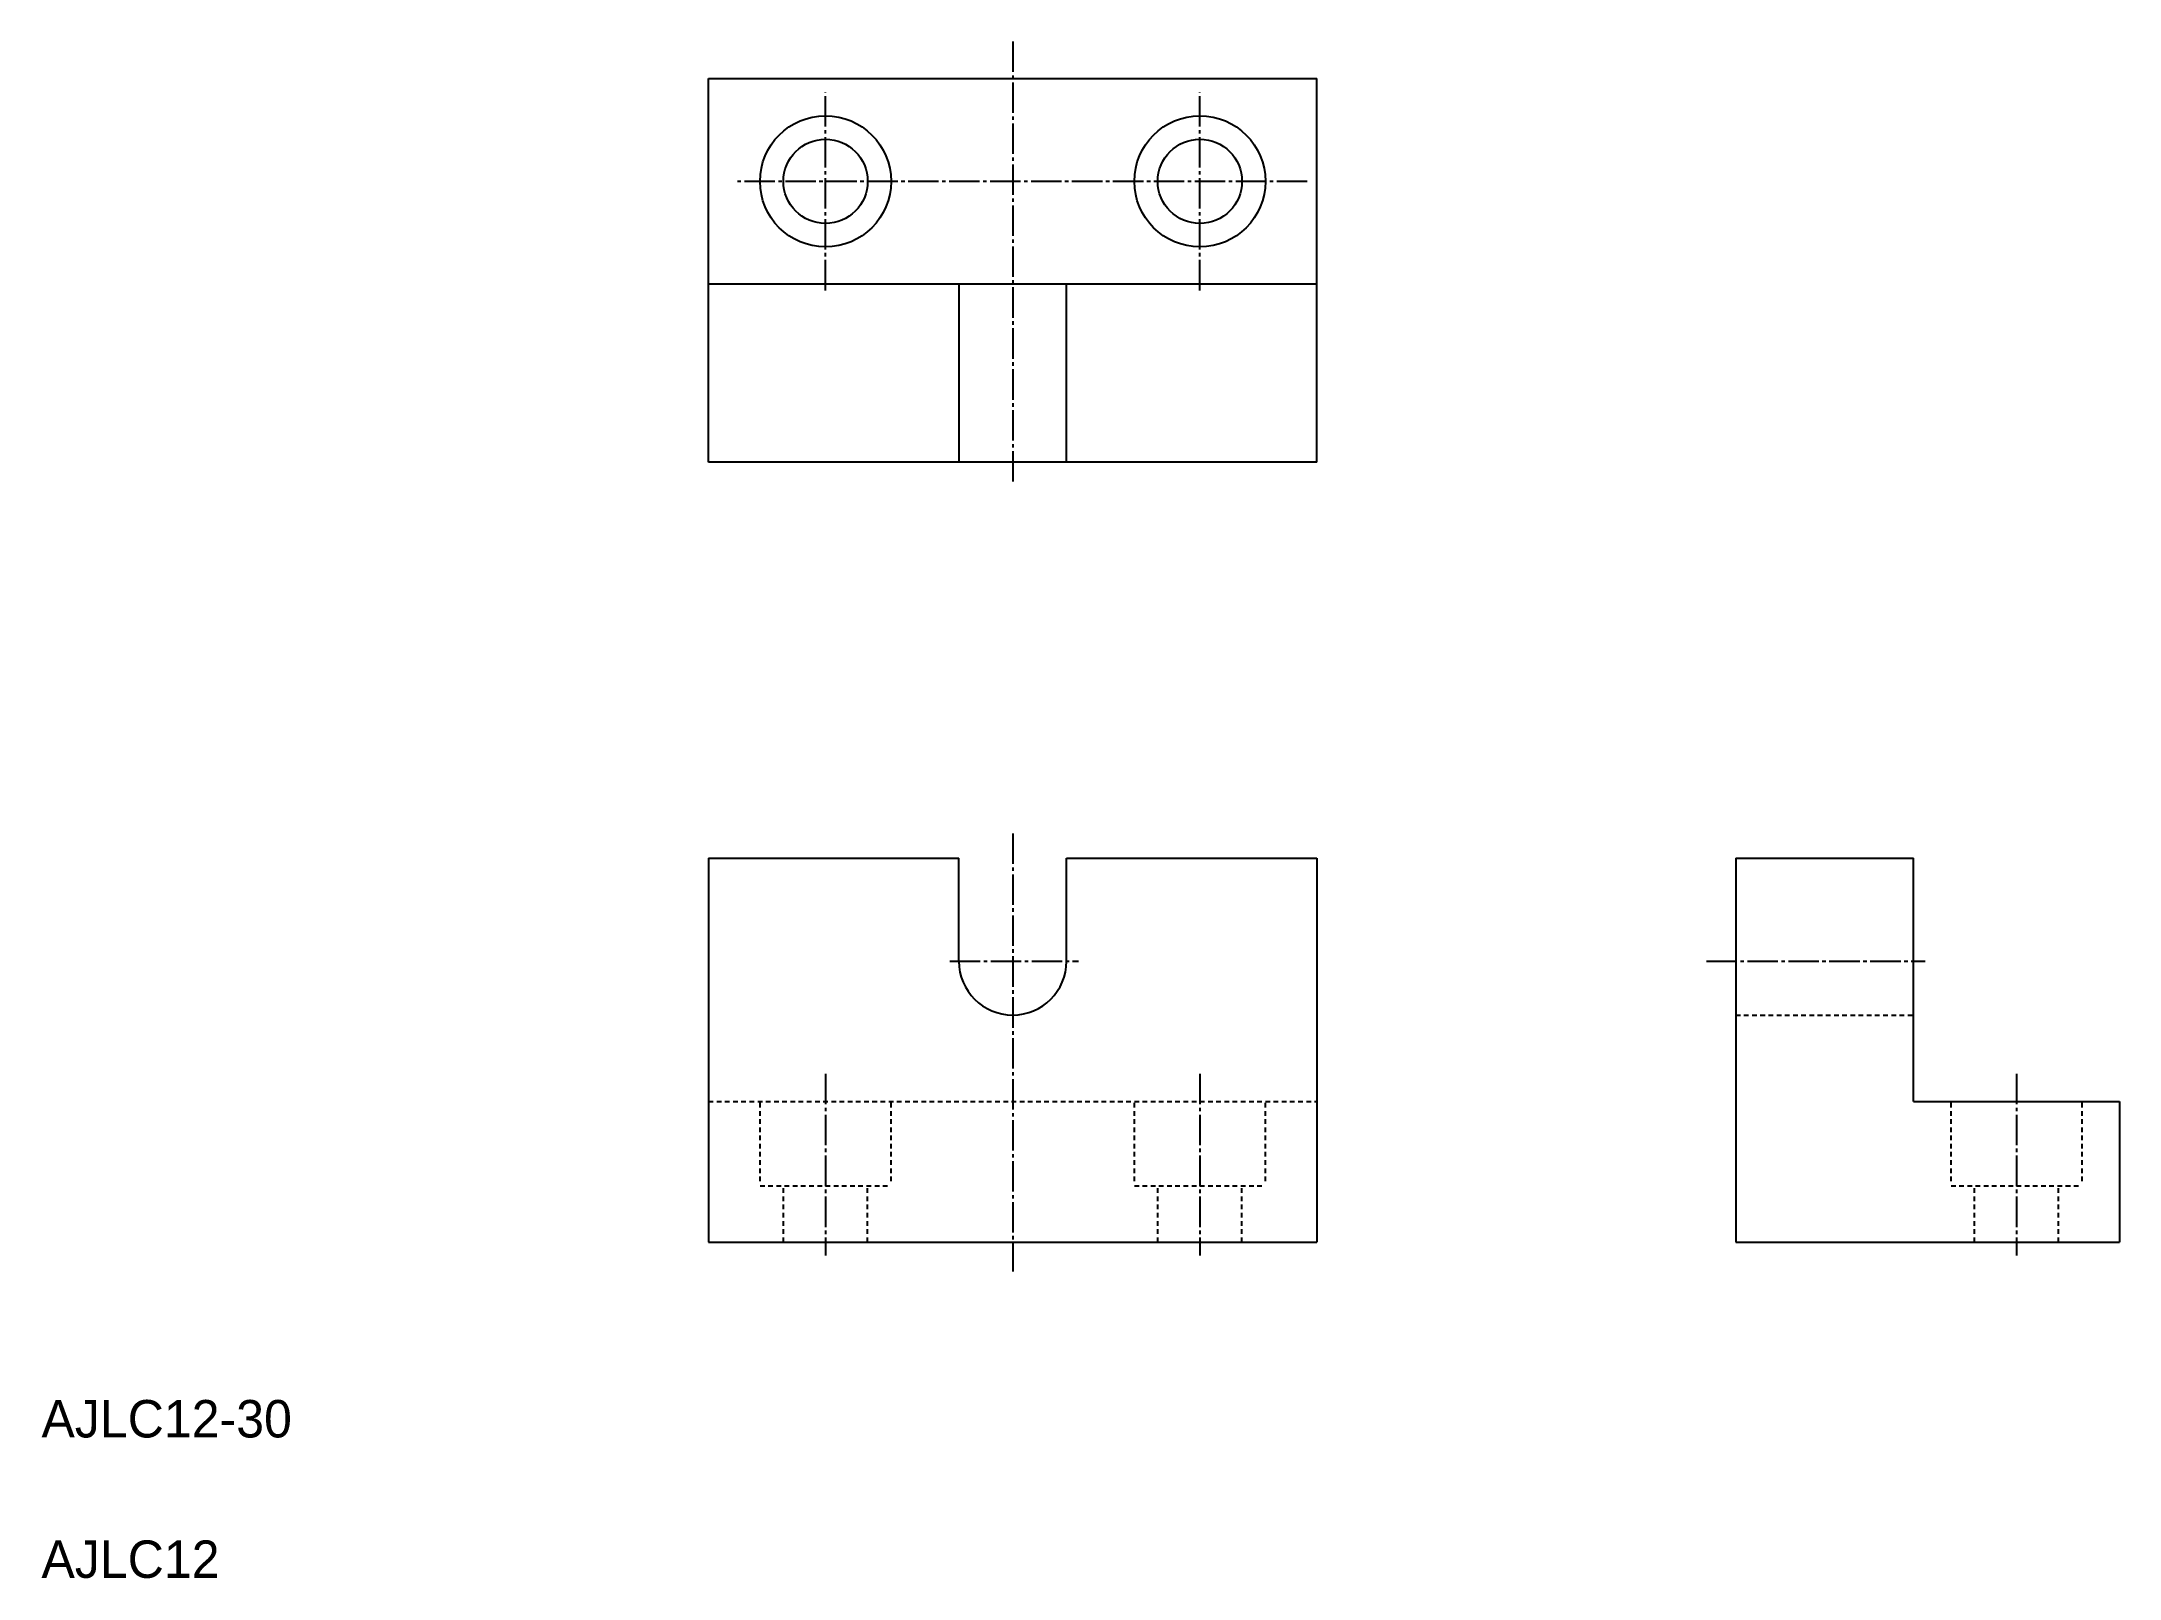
# Model space of a CAD drawing. Extents: x 10 to 232, y 10 to 174.
import ezdxf

# ---------------------------------------------------------------- set-up
doc = ezdxf.new("R2010")
doc.units = 0
doc.header["$LTSCALE"] = 0.25
doc.linetypes.add('CENTER', pattern=[17.5, 13, -1.5, 1.5, -1.5])
doc.linetypes.add('DASHED', pattern=[3.5, 2, -1.5])
doc.layers.get('0').update_dxf_attribs({"linetype": 'CONTINUOUS'})
doc.layers.add('CENTER', color=1, linetype='CENTER')

msp = doc.modelspace()

# ---------------------------------------------------------------- linework, layer by layer
at = {"color": 7, "linetype": 'CONTINUOUS'}
for p, q in [((81.28, 170.17), (146.28, 170.17)), ((81.28, 129.17), (81.28, 170.17)), ((146.28, 129.17), (146.28, 170.17)), ((146.28, 148.17), (81.28, 148.17)), ((108.03, 148.17), (108.03, 129.17)), ((119.53, 129.17), (119.53, 148.17)), ((146.28, 129.17), (81.28, 129.17)), ((81.28, 86.87), (108.03, 86.87)), ((81.28, 86.87), (81.28, 45.87)), ((108.03, 75.87), (108.03, 86.87)), ((119.53, 86.87), (146.28, 86.87)), ((119.53, 75.87), (119.53, 86.87)), ((146.28, 86.87), (146.28, 45.87)), ((191.04, 86.87), (210.04, 86.87)), ((191.04, 86.87), (191.04, 45.87)), ((210.04, 60.87), (210.04, 86.87)), ((210.04, 60.87), (232.04, 60.87)), ((232.04, 60.87), (232.04, 45.87)), ((81.28, 45.87), (146.28, 45.87)), ((191.04, 45.87), (232.04, 45.87))]:
    msp.add_line(p, q, dxfattribs=at)
for p, q in [((113.78, 148.17), (113.78, 148.17)), ((130.03, 148.17), (130.03, 148.17))]:
    msp.add_line(p, q)
at = {"color": 3, "linetype": 'DASHED'}
for p, q in [((191.04, 70.12), (210.04, 70.12)), ((81.28, 60.87), (146.28, 60.87)), ((86.78, 52.37), (86.78, 60.87)), ((100.78, 52.37), (100.78, 60.87)), ((126.78, 52.37), (126.78, 60.87)), ((140.78, 52.37), (140.78, 60.87)), ((214.04, 52.37), (214.04, 60.87)), ((228.04, 52.37), (228.04, 60.87)), ((86.78, 51.87), (100.78, 51.87)), ((89.28, 45.87), (89.28, 51.87)), ((98.28, 45.87), (98.28, 51.87)), ((126.78, 51.87), (140.78, 51.87)), ((129.28, 45.87), (129.28, 51.87)), ((138.28, 45.87), (138.28, 51.87)), ((214.04, 51.87), (228.04, 51.87)), ((216.54, 45.87), (216.54, 51.87)), ((225.54, 45.87), (225.54, 51.87))]:
    msp.add_line(p, q, dxfattribs=at)
at = {"color": 7, "linetype": 'CONTINUOUS'}
for centre, radius in [((93.78, 159.17), 7), ((133.78, 159.17), 7), ((93.78, 159.17), 4.5), ((133.78, 159.17), 4.5)]:
    msp.add_circle(centre, radius, dxfattribs=at)
msp.add_arc((113.78, 75.87), 5.75, 180, 0, dxfattribs=at)
at = {"layer": 'CENTER', "color": 1, "linetype": 'CENTER'}
for p, q in [((113.78, 174.1), (113.78, 126.91)), ((93.78, 147.52), (93.78, 168.69)), ((133.78, 147.52), (133.78, 168.69)), ((145.24, 159.17), (84.12, 159.17)), ((113.78, 89.52), (113.78, 42.74)), ((107.06, 75.87), (120.8, 75.87)), ((187.91, 75.87), (211.28, 75.87)), ((93.78, 63.85), (93.78, 44.42)), ((133.78, 63.85), (133.78, 44.42)), ((221.04, 63.85), (221.04, 44.42))]:
    msp.add_line(p, q, dxfattribs=at)

# ---------------------------------------------------------------- texts
for s, p in [('AJLC12-30', (10, 25)), ('AJLC12', (10, 10))]:
    msp.add_text(s, height=4).set_placement(p)

doc.saveas('drawing.dxf')
